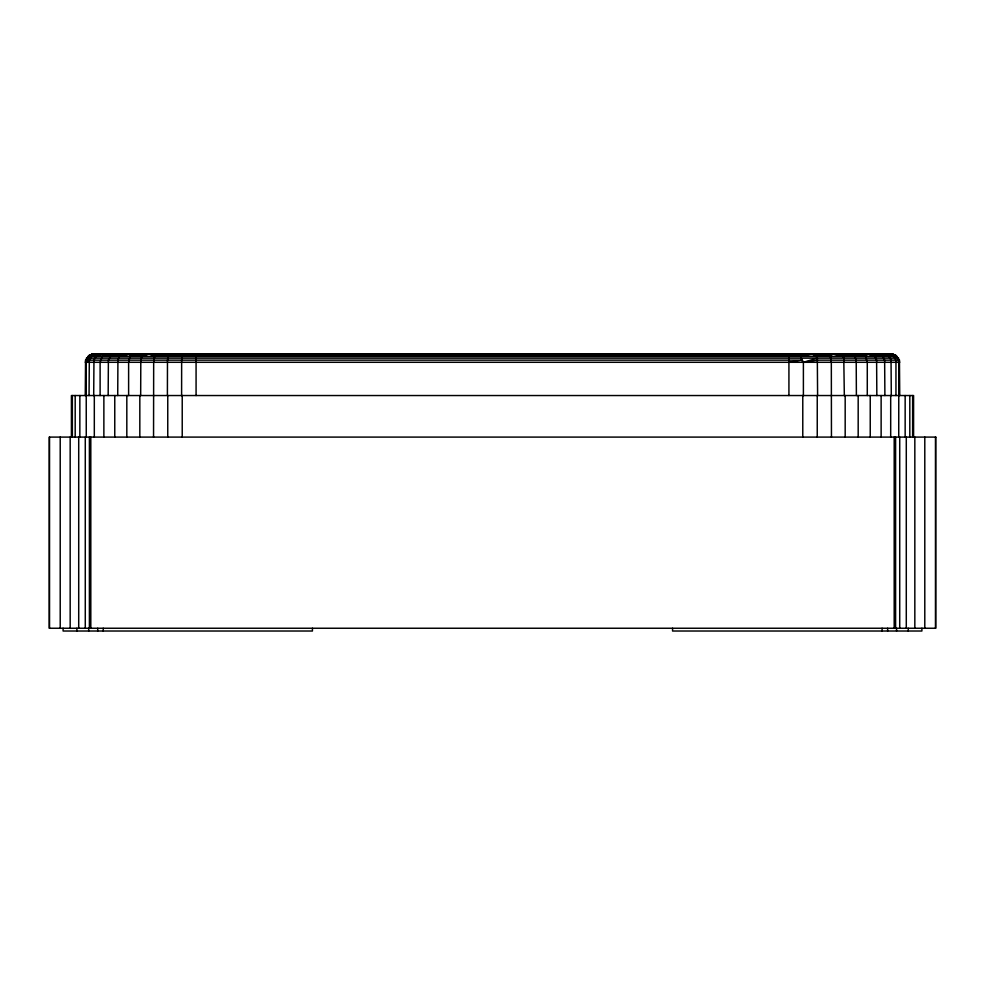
<?xml version="1.0" encoding="UTF-8"?>
<svg xmlns="http://www.w3.org/2000/svg" width="985" height="985" viewBox="0 0 985 985"><rect width="100%" height="100%" fill="white"/><g stroke="black" fill="none" stroke-linecap="round" stroke-linejoin="round"><path stroke-width="1.48" d="M86.261 437.094L86.212 362.295C85.695 357.838 89.918 353.972 94.228 353.984M899.736 395.539L899.453 360.141L895.574 355.092L891.425 353.984L93.575 353.984L89.413 355.092L85.547 360.141L85.264 395.539M196.077 395.539L196.077 353.984L182.422 354.268L181.646 360.141L181.609 395.539M130.094 356.422L130.537 353.984L800.756 354.268C827.511 354.674 854.857 352.852 881.292 355.092L873.535 355.092L867.736 353.984L864.337 355.092L842.249 355.092L832.608 353.984C822.352 357.74 811.468 352.113 800.99 355.092L155.261 355.092L149.117 353.984L142.751 355.092L131.153 355.092L130.094 356.422L128.616 362.295L128.616 395.539M140.67 395.539L140.806 360.141L141.889 356.422L143.748 354.268L96.308 353.984L91.396 356.422L89.315 360.141L86.212 362.295L87.086 358.146M182.151 355.092L171.464 353.984L156.024 354.268L154.608 356.422L153.672 362.295L153.549 437.094M168.989 354.268L167.475 360.141L167.401 395.539M86.261 360.141L85.264 362.295L899.736 362.295L898.739 360.141M100.113 395.539L100.113 362.295L103.351 353.984L97.54 355.092L93.058 355.092L96.308 353.984L92.097 354.268M102.218 356.422L105.444 354.268L122.078 354.268L119.444 356.422L117.917 360.141L117.72 395.539M94.991 354.268L99.386 354.268L95.951 356.422L93.957 360.141L93.698 395.539M867.28 395.539L867.28 362.295L865.556 356.422L867.736 353.984L880.036 353.984C886.303 353.504 896.03 353.713 895.956 362.295L895.956 395.539M831.451 437.094L831.328 362.295L830.392 356.422L832.608 353.984L843.111 356.422L843.776 358.134L844.33 395.539M86.212 362.295L90.115 358.146M132.372 354.268L131.153 355.092L130.537 353.984L120.662 355.092L103.708 355.092L103.351 353.984L95.951 356.422M91.396 356.422L96.308 353.984L90.103 355.092M89.413 355.092L93.575 353.984M168.472 355.092L171.464 353.984M141.889 356.422L149.117 353.984L154.608 356.422M88.391 356.422L96.308 353.984M801.322 358.134L803.391 362.295L817.316 358.134L816.011 354.268L812.416 353.984L801.174 356.422L801.421 360.141L803.391 362.295L803.391 395.539M119.444 356.422L130.537 353.984M90.337 355.092L92.824 354.649M788.923 362.295L801.421 360.141L89.315 360.141L89.044 395.539M114.925 353.984L111.465 355.092L108.387 360.141L108.165 395.539M803.391 362.295L817.525 360.141L899.453 360.141M893.58 354.268L885.613 354.268L889.049 356.422L891.043 360.141L891.302 395.539M96.579 353.984L91.42 354.268M102.181 354.12L104.964 353.984M833.125 354.095L838.567 354.12M867.219 354.095L874.138 354.108M148.07 354.12L152.392 353.984M865.556 356.422L862.922 354.268L841.252 354.268L843.111 356.422M129.195 354.095L137.863 354.108M809.436 354.095L820.554 354.108M112.832 354.095L119.665 354.12M848.59 354.108L858.686 354.12M165.061 354.108L176.955 354.095M816.011 354.268L828.976 354.268L830.392 356.422M895.574 355.092L880.036 353.984L882.782 356.422L884.641 360.141L884.887 395.539M87.702 356.422L897.298 356.422M86.372 358.146L898.628 358.146M85.547 360.141L86.495 360.141M794.993 354.108L788.923 353.984L788.923 395.539M888.692 353.984L894.897 355.092L892.41 354.649M890.772 353.984L892.903 354.268M891.942 355.092L888.421 353.984L890.009 354.268M888.421 353.984L894.663 355.092L897.914 358.146M891.425 353.984L894.663 355.092M851.545 353.984L854.894 356.422L856.211 360.141L856.384 395.539M880.036 353.984L889.049 356.422M867.736 353.984L874.902 356.422L876.613 360.141L876.835 395.539M871.947 354.268L874.902 356.422M812.416 353.984L816.971 356.422M800.509 353.984L801.174 356.422M897.68 358.134L898.788 362.295L898.739 437.094M817.316 358.134L817.599 395.539M935.467 437.094L935.467 628.245M924.792 437.094L924.792 628.245M921.898 628.245L921.898 631.016L672.57 631.016L672.57 628.245M914.831 437.094L914.831 628.245M913.587 437.094L913.587 395.539L71.412 395.539L71.412 437.094M912.639 395.539L912.639 437.094M909.808 395.539L909.808 437.094M908.268 628.245L908.268 631.016M906.286 437.094L906.286 628.245M905.153 395.539L905.153 437.094M899.724 437.094L899.724 628.245M896.572 628.245L896.572 631.016M895.599 437.094L895.599 628.245M894.195 437.094L894.195 628.245M890.686 395.539L890.686 437.094M887.645 628.245L887.645 631.016M882.104 628.245L882.104 631.016M881.132 395.539L881.132 437.094M870.235 395.539L870.235 437.094M858.181 395.539L858.181 437.094M845.179 395.539L845.179 437.094M817.242 395.539L817.242 437.094M802.775 395.539L802.775 437.094M312.43 628.245L312.43 631.016L63.102 631.016L63.102 628.245M182.225 395.539L182.225 437.094M167.758 395.539L167.758 437.094M139.821 395.539L139.821 437.094M126.819 395.539L126.819 437.094M114.765 395.539L114.765 437.094M103.868 395.539L103.868 437.094M103.24 628.245L103.24 631.016M97.712 628.245L97.712 631.016M94.314 395.539L94.314 437.094M90.805 437.094L90.805 628.245M89.401 437.094L89.401 628.245M88.699 628.245L88.699 631.016M85.276 437.094L85.276 628.245M79.847 395.539L79.847 437.094M78.714 437.094L78.714 628.245M76.892 628.245L76.892 631.016M75.192 395.539L75.192 437.094M72.361 395.539L72.361 437.094M70.169 437.094L70.169 628.245M60.208 437.094L60.208 628.245M49.533 437.094L49.533 628.245M935.75 437.094L49.25 437.094L49.25 628.245L935.75 628.245L935.75 437.094"/></g></svg>
